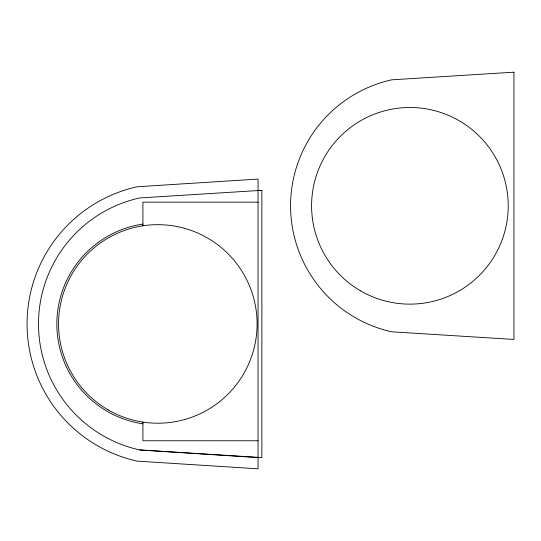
<?xml version="1.0" encoding="UTF-8"?>
<svg xmlns="http://www.w3.org/2000/svg" width="541" height="541" viewBox="0 0 541 541"><rect width="100%" height="100%" fill="white"/><g stroke="black" fill="none" stroke-linecap="round" stroke-linejoin="round"><path stroke-width="0.81" d="M258.05 190.547L261.871 190.547M258.05 202.165L142.925 202.165L142.925 225.8M258.05 440.759L142.925 440.759L142.925 422.095M139.686 449.943L261.871 457.585L261.871 190.31L139.686 197.945A129.042 129.042 0 0 0 139.686 449.943L258.05 457.585L258.05 468.824L137.211 461.128A140.498 140.498 0 0 1 137.211 186.76L258.05 179.071L258.05 457.341M142.925 423.833A100.991 100.991 0 0 1 142.925 224.062M513.95 72.176L391.765 79.818A129.042 129.042 0 0 0 391.765 331.816L513.95 339.45L513.95 72.176M360.746 290.963A98.32 98.32 0 0 0 508.222 205.817A98.32 98.32 0 0 0 360.746 120.67A98.32 98.32 0 0 0 360.746 290.963M108.186 409.916A99.274 99.274 0 0 0 257.097 323.944A99.274 99.274 0 0 0 108.186 237.972A99.274 99.274 0 0 0 108.186 409.916"/></g></svg>
